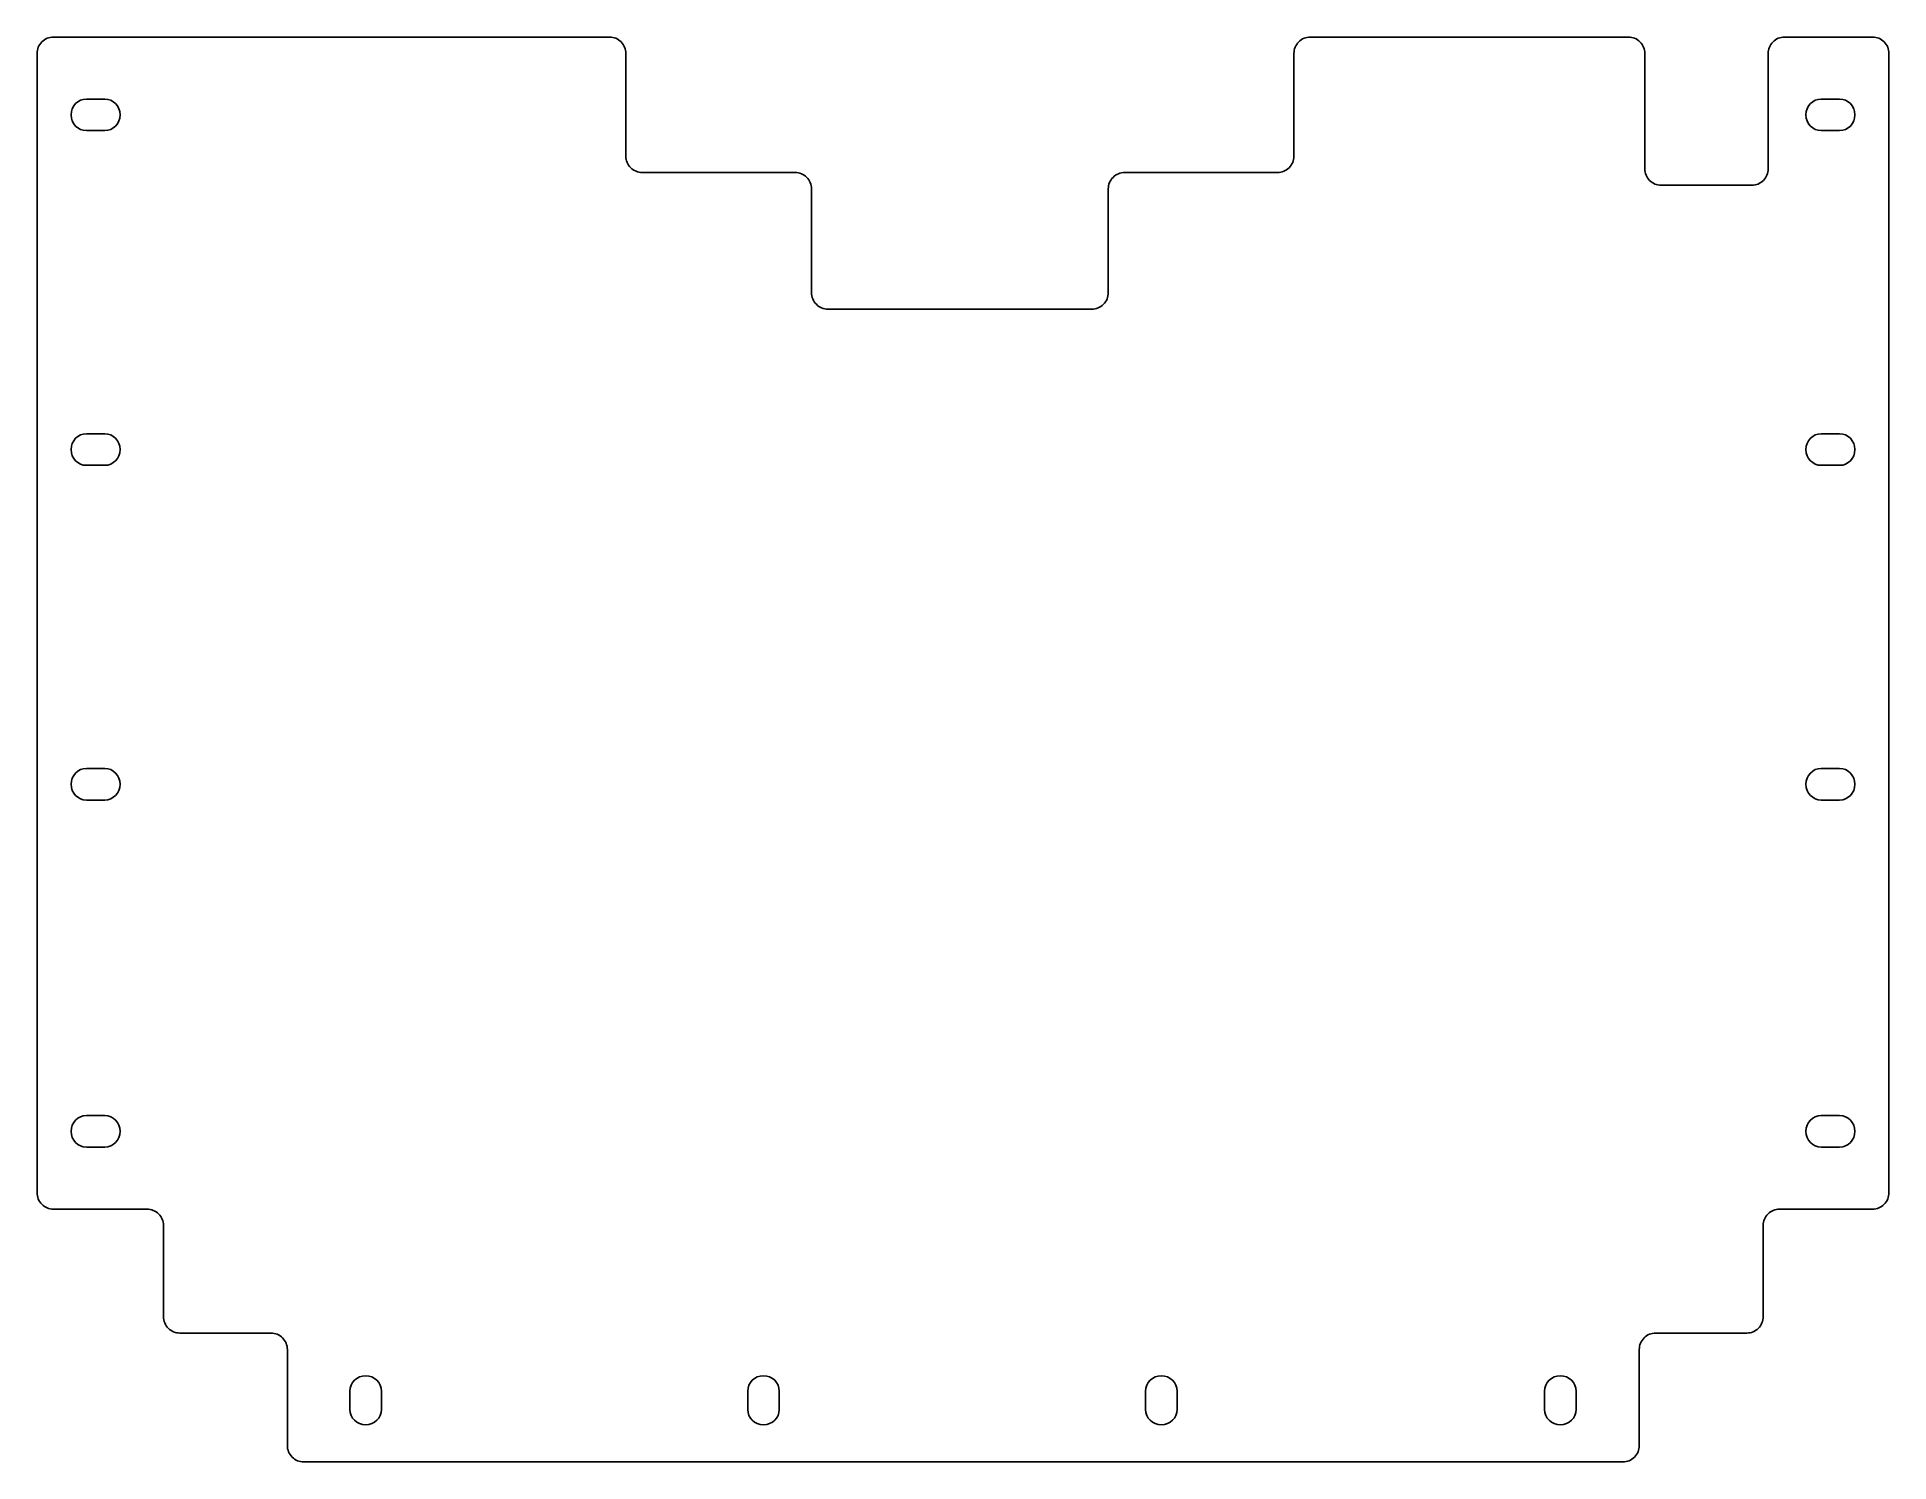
# Model space of a CAD drawing. Extents: x 0 to 299, y 0 to 230.
import ezdxf

# ---------------------------------------------------------------- set-up
doc = ezdxf.new("R2010")
doc.units = 0
doc.layers.add('Layer_1', color=7, linetype='CONTINUOUS')

msp = doc.modelspace()

# ---------------------------------------------------------------- linework, layer by layer
at = {"layer": 'Layer_1', "color": 7}
for points in [[(0.049896, 227.304231), (0.049896, 43.492737)], [(92.443726, 229.950064), (2.695729, 229.950064), (2.695729, 229.950064)], [(95.089559, 210.735736), (95.089559, 227.304231)], [(202.910353, 227.304231), (202.910353, 210.735736)], [(256.892579, 229.950064), (205.556186, 229.950064)], [(259.538412, 208.684698), (259.538412, 227.304231)], [(279.461219, 227.304231), (279.461219, 208.684698)], [(296.304116, 229.950064), (282.107052, 229.950064)], [(298.949948, 43.492737), (298.949948, 227.304231)], [(8.018401, 219.950159), (10.98101, 219.950159)], [(288.018848, 219.950159), (290.980938, 219.950159)], [(10.98101, 214.850729), (8.018401, 214.850729)], [(290.980938, 214.850729), (288.018848, 214.850729)], [(122.4083, 208.089903), (97.735392, 208.089903)], [(200.26452, 208.089903), (175.591612, 208.089903)], [(125.054133, 188.700391), (125.054133, 205.44407)], [(172.945779, 205.44407), (172.945779, 188.700391)], [(276.815386, 206.038865), (262.184245, 206.038865)], [(170.299946, 186.054558), (127.699966, 186.054558)], [(8.018401, 165.950363), (10.98101, 165.950363)], [(288.018848, 165.950363), (290.980938, 165.950363)], [(10.98101, 160.850414), (8.018401, 160.850414)], [(290.980938, 160.850414), (288.018848, 160.850414)], [(8.018401, 111.950048), (10.98101, 111.950048)], [(288.018848, 111.950048), (290.980938, 111.950048)], [(10.98101, 106.850617), (8.018401, 106.850617)], [(290.980938, 106.850617), (288.018848, 106.850617)], [(8.018401, 55.950374), (10.98101, 55.950374)], [(288.018848, 55.950374), (290.980938, 55.950374)], [(10.98101, 50.850428), (8.018401, 50.850428)], [(290.980938, 50.850428), (288.018848, 50.850428)], [(2.695729, 40.846904), (17.802298, 40.846904)], [(281.299359, 40.846904), (296.304116, 40.846904)], [(20.448131, 38.201071), (20.448131, 23.492928)], [(278.653526, 23.492928), (278.653526, 38.201071)], [(23.093964, 20.847095), (37.802624, 20.847095)], [(40.448457, 18.201262), (40.448457, 2.69575)], [(258.653196, 2.69575), (258.653196, 18.201262)], [(261.299029, 20.847095), (276.007693, 20.847095)], [(50.550165, 8.519167), (50.550165, 11.481778)], [(55.649596, 11.481778), (55.649596, 8.519167)], [(114.749855, 8.519167), (114.749855, 11.481778)], [(119.849801, 11.481778), (119.849801, 8.519167)], [(178.950063, 8.519167), (178.950063, 11.481778)], [(184.04949, 11.481778), (184.04949, 8.519167)], [(243.34974, 8.519167), (243.34974, 11.481778)], [(248.449686, 11.481778), (248.449686, 8.519167)], [(43.09429, 0.049917), (256.007363, 0.049917)]]:
    msp.add_lwpolyline(points, dxfattribs=at)
for points in [[(8.018401, 219.950159)], [(288.018848, 219.950159)], [(8.018401, 165.950363)], [(288.018848, 165.950363)], [(8.018401, 111.950048)], [(288.018848, 111.950048)], [(8.018401, 55.950374)], [(288.018848, 55.950374)], [(53.099881, 13.950358)], [(117.29957, 13.950358)], [(181.499778, 13.950358)], [(245.899971, 13.950358)]]:
    msp.add_lwpolyline(points, close=True, dxfattribs=at)
for points in [[(0.824843, 229.175117), (0.328653, 228.678927), (0.049896, 228.005949), (0.049896, 227.304231)], [(2.695729, 229.950064), (1.994011, 229.950064), (1.321033, 229.671307), (0.824843, 229.175117)], [(94.314613, 229.175117), (93.818423, 229.671307), (93.145445, 229.950064), (92.443726, 229.950064)], [(95.089559, 227.304231), (95.089559, 228.005949), (94.810803, 228.678928), (94.314613, 229.175117)], [(203.685299, 229.175117), (203.189109, 228.678928), (202.910353, 228.005949), (202.910353, 227.304231)], [(205.556186, 229.950064), (204.854467, 229.950064), (204.181489, 229.671307), (203.685299, 229.175117)], [(258.763465, 229.175117), (258.267276, 229.671307), (257.594297, 229.950064), (256.892579, 229.950064)], [(259.538412, 227.304231), (259.538412, 228.005949), (259.259655, 228.678928), (258.763465, 229.175117)], [(280.236166, 229.175117), (279.739976, 228.678928), (279.461219, 228.005949), (279.461219, 227.304231)], [(282.107052, 229.950064), (281.405334, 229.950064), (280.732356, 229.671307), (280.236166, 229.175117)], [(298.175002, 229.175117), (297.678812, 229.671307), (297.005834, 229.950064), (296.304116, 229.950064)], [(298.949948, 227.304231), (298.949949, 228.005949), (298.671192, 228.678928), (298.175002, 229.175117)], [(5.549818, 217.400444), (5.549818, 218.813044), (6.650781, 219.950159), (8.018401, 219.950159)], [(10.98101, 219.950159), (12.34863, 219.950159), (13.449593, 218.813044), (13.449593, 217.400444)], [(285.549731, 217.400444), (285.549731, 218.813044), (286.651217, 219.950159), (288.018848, 219.950159)], [(290.980938, 219.950159), (292.348542, 219.950159), (293.449526, 218.813044), (293.449526, 217.400444)], [(8.018401, 214.850729), (6.650781, 214.850729), (5.549818, 215.987844), (5.549818, 217.400444)], [(13.449593, 217.400444), (13.449593, 215.987844), (12.34863, 214.850729), (10.98101, 214.850729)], [(288.018848, 214.850729), (286.651217, 214.850729), (285.549731, 215.987844), (285.549731, 217.400444)], [(293.449526, 217.400444), (293.449526, 215.987844), (292.348542, 214.850729), (290.980938, 214.850729)], [(95.864506, 208.864849), (95.368316, 209.361039), (95.089559, 210.034017), (95.089559, 210.735736)], [(202.910353, 210.735736), (202.910353, 210.034017), (202.631596, 209.361039), (202.135407, 208.864849)], [(97.735392, 208.089903), (97.033674, 208.089902), (96.360696, 208.368659), (95.864506, 208.864849)], [(124.279187, 207.314956), (123.782997, 207.811146), (123.110019, 208.089903), (122.4083, 208.089903)], [(125.054133, 205.44407), (125.054133, 206.145788), (124.775377, 206.818766), (124.279187, 207.314956)], [(173.720725, 207.314956), (173.224535, 206.818766), (172.945779, 206.145788), (172.945779, 205.44407)], [(175.591612, 208.089903), (174.889893, 208.089903), (174.216915, 207.811146), (173.720725, 207.314956)], [(202.135407, 208.864849), (201.639217, 208.368659), (200.966239, 208.089902), (200.26452, 208.089903)], [(260.313358, 206.813812), (259.817168, 207.310002), (259.538412, 207.98298), (259.538412, 208.684698)], [(262.184245, 206.038865), (261.482526, 206.038865), (260.809548, 206.317622), (260.313358, 206.813812)], [(278.686273, 206.813812), (278.190083, 206.317622), (277.517105, 206.038865), (276.815386, 206.038865)], [(279.461219, 208.684698), (279.461219, 207.98298), (279.182463, 207.310002), (278.686273, 206.813812)], [(125.82908, 186.829505), (125.33289, 187.325695), (125.054133, 187.998673), (125.054133, 188.700391)], [(172.945779, 188.700391), (172.945779, 187.998673), (172.667022, 187.325695), (172.170832, 186.829505)], [(127.699966, 186.054558), (126.998248, 186.054558), (126.32527, 186.333315), (125.82908, 186.829505)], [(172.170832, 186.829505), (171.674642, 186.333315), (171.001664, 186.054558), (170.299946, 186.054558)], [(5.549818, 163.400648), (5.549818, 164.813248), (6.650781, 165.950361), (8.018401, 165.950363)], [(10.98101, 165.950363), (12.34863, 165.950363), (13.449593, 164.813248), (13.449593, 163.400648)], [(285.549731, 163.400648), (285.549731, 164.813248), (286.651217, 165.950361), (288.018848, 165.950363)], [(290.980938, 165.950363), (292.348542, 165.950363), (293.449526, 164.813248), (293.449526, 163.400648)], [(8.018401, 160.850414), (6.650781, 160.850414), (5.549818, 161.988048), (5.549818, 163.400648)], [(13.449593, 163.400648), (13.449593, 161.988048), (12.34863, 160.850414), (10.98101, 160.850414)], [(288.018848, 160.850414), (286.651217, 160.850414), (285.549731, 161.988048), (285.549731, 163.400648)], [(293.449526, 163.400648), (293.449526, 161.988048), (292.348542, 160.850414), (290.980938, 160.850414)], [(5.549818, 109.400333), (5.549818, 110.812932), (6.650781, 111.950048), (8.018401, 111.950048)], [(10.98101, 111.950048), (12.34863, 111.950048), (13.449593, 110.812932), (13.449593, 109.400333)], [(285.549731, 109.400333), (285.549731, 110.812932), (286.651217, 111.950048), (288.018848, 111.950048)], [(290.980938, 111.950048), (292.348542, 111.950048), (293.449526, 110.812932), (293.449526, 109.400333)], [(8.018401, 106.850617), (6.650781, 106.850617), (5.549818, 107.987733), (5.549818, 109.400333)], [(13.449593, 109.400333), (13.449593, 107.987733), (12.34863, 106.850617), (10.98101, 106.850617)], [(288.018848, 106.850617), (286.651217, 106.850617), (285.549731, 107.987733), (285.549731, 109.400333)], [(293.449526, 109.400333), (293.449526, 107.987733), (292.348542, 106.850617), (290.980938, 106.850617)], [(5.549818, 53.400659), (5.549818, 54.813259), (6.650781, 55.950374), (8.018401, 55.950374)], [(10.98101, 55.950374), (12.34863, 55.950374), (13.449593, 54.813259), (13.449593, 53.400659)], [(285.549731, 53.400659), (285.549731, 54.813259), (286.651217, 55.950374), (288.018848, 55.950374)], [(290.980938, 55.950374), (292.348542, 55.950374), (293.449526, 54.813259), (293.449526, 53.400659)], [(8.018401, 50.850428), (6.650781, 50.850428), (5.549818, 51.988059), (5.549818, 53.400659)], [(13.449593, 53.400659), (13.449593, 51.988059), (12.34863, 50.850428), (10.98101, 50.850428)], [(288.018848, 50.850428), (286.651217, 50.850428), (285.549731, 51.988059), (285.549731, 53.400659)], [(293.449526, 53.400659), (293.449526, 51.988059), (292.348542, 50.850428), (290.980938, 50.850428)], [(0.049896, 43.492737), (0.049896, 42.791018), (0.328653, 42.11804), (0.824843, 41.62185)], [(298.175002, 41.62185), (298.671192, 42.11804), (298.949949, 42.791018), (298.949948, 43.492737)], [(0.824843, 41.62185), (1.321032, 41.12566), (1.994011, 40.846904), (2.695729, 40.846904)], [(17.802298, 40.846904), (18.504017, 40.846904), (19.176995, 40.568147), (19.673185, 40.071957)], [(19.673185, 40.071957), (20.169375, 39.575768), (20.448131, 38.902789), (20.448131, 38.201071)], [(278.653526, 38.201071), (278.653526, 38.902789), (278.932282, 39.575768), (279.428472, 40.071957)], [(279.428472, 40.071957), (279.924662, 40.568147), (280.59764, 40.846904), (281.299359, 40.846904)], [(296.304116, 40.846904), (297.005834, 40.846904), (297.678812, 41.12566), (298.175002, 41.62185)], [(20.448131, 23.492928), (20.448131, 22.791209), (20.726888, 22.118231), (21.223078, 21.622041)], [(21.223078, 21.622041), (21.719268, 21.125851), (22.392246, 20.847095), (23.093964, 20.847095)], [(276.007693, 20.847095), (276.709411, 20.847095), (277.382389, 21.125851), (277.878579, 21.622041)], [(277.878579, 21.622041), (278.374769, 22.118231), (278.653526, 22.791209), (278.653526, 23.492928)], [(37.802624, 20.847095), (38.504343, 20.847095), (39.177321, 20.568338), (39.673511, 20.072148)], [(39.673511, 20.072148), (40.169701, 19.575959), (40.448457, 18.902981), (40.448457, 18.201262)], [(258.653196, 18.201262), (258.653195, 18.902981), (258.931952, 19.575959), (259.428142, 20.072148)], [(259.428142, 20.072148), (259.924332, 20.568338), (260.59731, 20.847095), (261.299029, 20.847095)], [(50.550165, 11.481778), (50.550165, 12.849395), (51.687281, 13.950358), (53.099881, 13.950358)], [(53.099881, 13.950358), (54.51248, 13.950358), (55.649596, 12.849395), (55.649596, 11.481778)], [(114.749855, 11.481778), (114.749855, 12.849395), (115.88697, 13.950358), (117.29957, 13.950358)], [(117.29957, 13.950358), (118.71217, 13.950358), (119.849801, 12.849395), (119.849801, 11.481778)], [(178.950063, 11.481778), (178.950063, 12.849395), (180.087176, 13.950358), (181.499778, 13.950358)], [(181.499778, 13.950358), (182.912364, 13.950358), (184.04949, 12.849395), (184.04949, 11.481778)], [(243.34974, 11.481778), (243.34974, 12.849395), (244.487372, 13.950358), (245.899971, 13.950358)], [(245.899971, 13.950358), (247.312571, 13.950358), (248.449686, 12.849395), (248.449686, 11.481778)], [(53.099881, 6.050584), (51.687281, 6.050584), (50.550165, 7.151547), (50.550165, 8.519167)], [(55.649596, 8.519167), (55.649596, 7.151547), (54.51248, 6.050584), (53.099881, 6.050584)], [(117.29957, 6.050584), (115.88697, 6.050584), (114.749855, 7.151547), (114.749855, 8.519167)], [(119.849801, 8.519167), (119.849801, 7.151547), (118.71217, 6.050584), (117.29957, 6.050584)], [(181.499778, 6.050584), (180.087176, 6.050584), (178.950063, 7.151547), (178.950063, 8.519167)], [(184.04949, 8.519167), (184.04949, 7.151547), (182.912364, 6.050584), (181.499778, 6.050584)], [(245.899971, 6.050584), (244.487372, 6.050584), (243.34974, 7.151547), (243.34974, 8.519167)], [(248.449686, 8.519167), (248.449686, 7.151547), (247.312571, 6.050584), (245.899971, 6.050584)], [(40.448457, 2.69575), (40.448457, 1.994031), (40.727214, 1.321053), (41.223404, 0.824863)], [(41.223404, 0.824863), (41.719594, 0.328673), (42.392572, 0.049916), (43.09429, 0.049917)], [(256.007363, 0.049917), (256.709081, 0.049916), (257.382059, 0.328673), (257.878249, 0.824863)], [(257.878249, 0.824863), (258.374439, 1.321053), (258.653196, 1.994031), (258.653196, 2.69575)]]:
    msp.add_open_spline(points, degree=3, dxfattribs=at)

doc.saveas('drawing.dxf')
